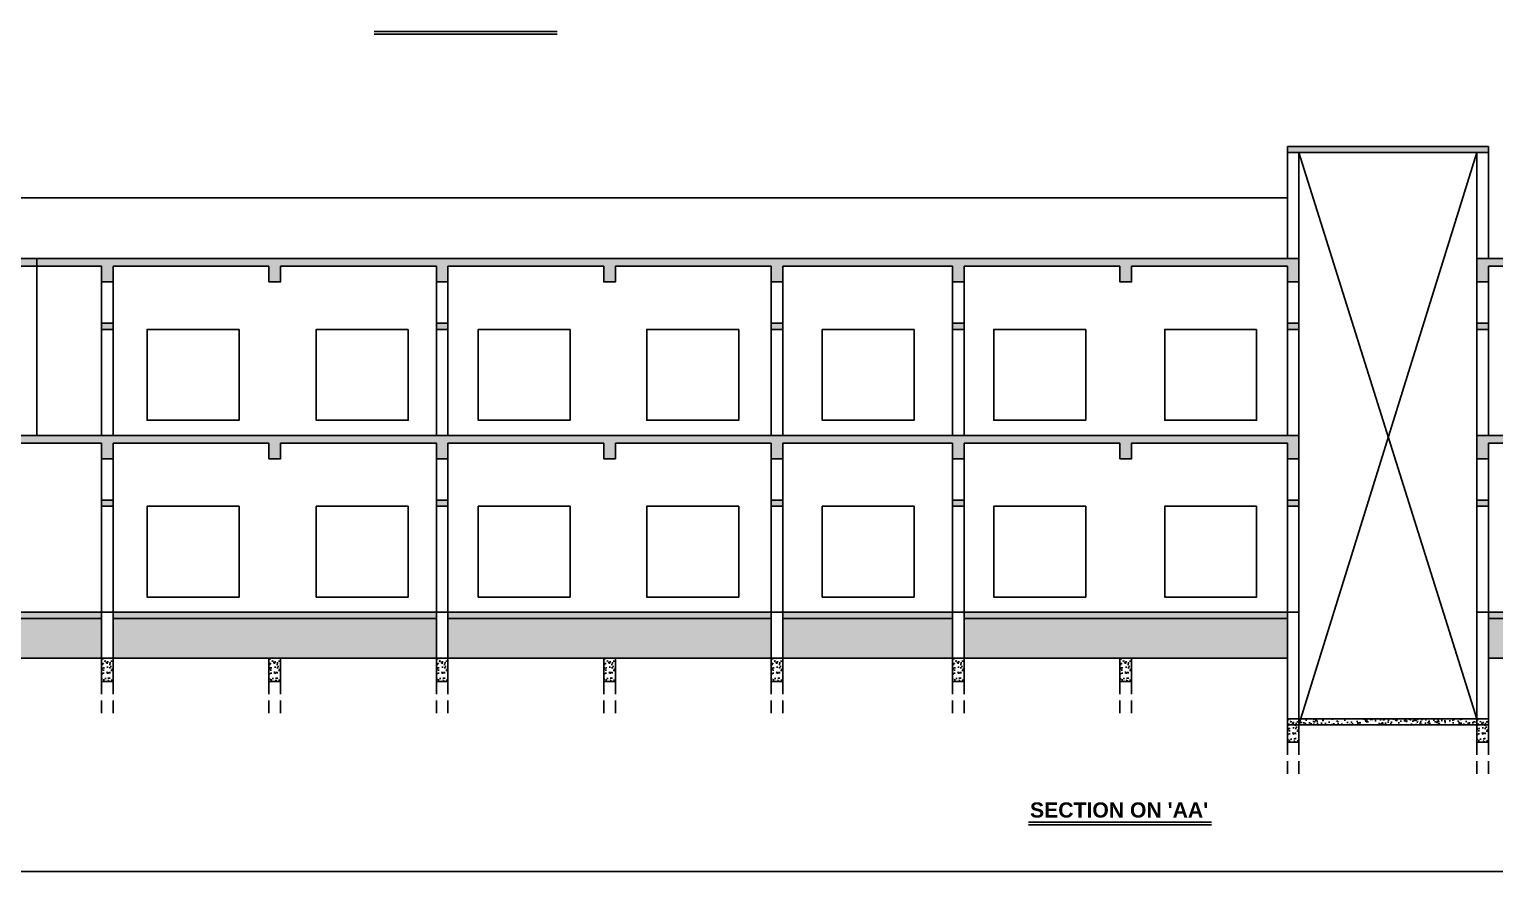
# Model space of a CAD drawing. Header units: metres. Extents: x 0 to 602, y 0 to 196.
# Drawn here: x 314.75 to 343.76, y 140.36 to 157.04 of the extents above; entities that cross this region are included whole.
import ezdxf

# ---------------------------------------------------------------- set-up
doc = ezdxf.new("R2010")
doc.units = ezdxf.units.M
doc.header["$MEASUREMENT"] = 0
doc.linetypes.add('HIDDEN', pattern=[0.375, 0.25, -0.125])
doc.styles.add('Ar Bold', font='arialbd.ttf')
pattern_1 = [(50, (-2563.8473, -9982.78232), (0.2151780548, -0.0188256405), [0.0225, -0.2475]), (355, (-2563.8473, -9982.78232), (-0.0416254, 0.22565764), [0.018, -0.198]), (100.4514445, (-2563.82937, -9982.78389), (0.173552654, 0.2068319973), [0.0191220576, -0.2103426336]), (46.1842, (-2563.8473, -9982.72232), (0.320172399, -0.049655784), [0.03375, -0.37125]), (96.6356355, (-2563.82062, -9982.72645), (0.280398584, 0.29223558), [0.028683103, -0.315514128]), (351.184164, (-2563.8473, -9982.72232), (0.280398584, 0.29223558), [0.027, -0.297]), (21, (-2563.8173, -9982.73732), (0.1790721156, -0.1207856672), [0.0225, -0.2475]), (326, (-2563.8173, -9982.73732), (0.0729945996, 0.2175450135), [0.018, -0.198]), (71.4514447, (-2563.80238, -9982.74738), (0.252066713, 0.096759346), [0.019122057, -0.2103426336]), (37.5, (-2563.8473, -9982.78232), (0.0036479566, 0.09986815615), [0, -0.1956, 0, -0.201, 0, -0.19875]), (7.5, (-2563.8473, -9982.78232), (0.0789208612, 0.1183235136), [0, -0.1146, 0, -0.1911, 0, -0.07575]), (327.5, (-2563.9142, -9982.78232), (0.16014673085, -0.0067664615), [0, -0.075, 0, -0.234, 0, -0.3105]), (317.5, (-2563.9442, -9982.78232), (0.1749558508, 0.0300314947), [0, -0.0975, 0, -0.1554, 0, -0.2205])]

msp = doc.modelspace()

# ---------------------------------------------------------------- hatches: boundary and pattern name
at = {"linetype": 'Continuous'}
h = msp.add_hatch(dxfattribs=at)
h.set_pattern_fill('AR-CONC', color=256, scale=0.03)
h.set_pattern_definition(pattern_1)
h.paths.add_polyline_path([(313.709, 148.849), (316.179, 148.849), (316.179, 148.539), (316.409, 148.539), (316.409, 148.849), (319.494, 148.849), (319.494, 148.539), (319.724, 148.539), (319.724, 148.849), (322.809, 148.849), (322.809, 148.539), (323.039, 148.539), (323.039, 148.849), (326.124, 148.849), (326.124, 148.539), (326.354, 148.539), (326.354, 148.849), (329.439, 148.849), (329.439, 148.539), (329.669, 148.539), (329.669, 148.849), (333.029, 148.849), (333.029, 148.539), (333.259, 148.539), (333.259, 148.849), (336.344, 148.849), (336.344, 148.539), (336.574, 148.539), (336.574, 148.849), (339.659, 148.849), (339.659, 148.539), (339.889, 148.539), (339.889, 148.999), (308.069, 148.999), (308.069, 148.539), (308.299, 148.539), (308.299, 148.849), (313.479, 148.849), (313.479, 148.539), (313.709, 148.539)])
h.paths.add_polyline_path([(352.904, 148.849), (352.904, 148.539), (353.134, 148.539), (353.134, 148.849), (356.069, 148.849), (356.069, 148.539), (356.299, 148.539), (356.299, 148.999), (343.409, 148.999), (343.409, 148.539), (343.639, 148.539), (343.639, 148.849), (346.574, 148.849), (346.574, 148.539), (346.804, 148.539), (346.804, 148.849), (349.739, 148.849), (349.739, 148.539), (349.969, 148.539), (349.969, 148.849)])
h.paths.add_polyline_path([(366.529, 148.849), (366.529, 148.539), (366.759, 148.539), (366.759, 148.999), (360.299, 148.999), (360.299, 148.539), (360.529, 148.539), (360.529, 148.849)])
h.paths.add_polyline_path([(308.299, 145.499), (308.299, 145.379), (313.479, 145.379), (313.479, 145.499)])
h.paths.add_polyline_path([(308.069, 147.719), (307.459, 147.659), (307.459, 147.599), (308.069, 147.599), (308.299, 147.599), (308.299, 147.719)])
h.paths.add_polyline_path([(313.709, 147.599), (313.709, 147.719), (313.479, 147.719), (313.479, 147.599)])
h.paths.add_polyline_path([(316.179, 147.719), (316.179, 147.599), (316.409, 147.599), (316.409, 147.719)])
h.paths.add_polyline_path([(316.179, 145.379), (316.179, 145.499), (313.709, 145.499), (313.709, 145.379)])
h.paths.add_polyline_path([(322.809, 145.379), (322.809, 145.499), (316.409, 145.499), (316.409, 145.379)])
h.paths.add_polyline_path([(323.039, 147.599), (323.039, 147.719), (322.809, 147.719), (322.809, 147.599)])
h.paths.add_polyline_path([(329.439, 145.379), (329.439, 145.499), (323.039, 145.499), (323.039, 145.379)])
h.paths.add_polyline_path([(333.029, 145.379), (333.029, 145.499), (329.669, 145.499), (329.669, 145.379)])
h.paths.add_polyline_path([(329.669, 147.599), (329.669, 147.719), (329.439, 147.719), (329.439, 147.599)])
h.paths.add_polyline_path([(333.259, 147.599), (333.259, 147.719), (333.029, 147.719), (333.029, 147.599)])
h.paths.add_polyline_path([(339.659, 145.379), (339.659, 145.499), (333.259, 145.499), (333.259, 145.379)])
h.paths.add_polyline_path([(339.659, 147.719), (339.659, 147.599), (339.889, 147.599), (339.889, 147.719)])
h.paths.add_polyline_path([(343.639, 147.599), (343.639, 147.719), (343.409, 147.719), (343.409, 147.599)])
h.paths.add_polyline_path([(343.639, 145.499), (343.639, 145.379), (349.739, 145.379), (349.739, 145.499)])
h.paths.add_polyline_path([(349.739, 147.719), (349.739, 147.599), (349.969, 147.599), (349.969, 147.719)])
h.paths.add_polyline_path([(349.969, 145.499), (349.969, 145.379), (356.069, 145.379), (356.069, 145.499)])
h.paths.add_polyline_path([(360.299, 145.379), (360.299, 145.499), (356.299, 145.499), (356.299, 145.379)])
h.paths.add_polyline_path([(360.529, 147.599), (360.529, 147.719), (356.069, 147.719), (356.069, 147.599)])
h.paths.add_polyline_path([(366.529, 145.379), (366.529, 145.499), (360.529, 145.499), (360.529, 145.379)])
h.paths.add_polyline_path([(366.759, 147.599), (366.759, 147.719), (366.529, 147.719), (366.529, 147.599)])
h.paths.add_polyline_path([(356.069, 151.219), (356.069, 151.099), (360.529, 151.099), (360.529, 151.219)])
h.paths.add_polyline_path([(366.529, 152.349), (366.529, 152.039), (366.759, 152.039), (366.759, 152.499), (360.299, 152.499), (360.299, 152.039), (360.529, 152.039), (360.529, 152.349)])
h.paths.add_polyline_path([(360.529, 154.599), (360.529, 154.719), (356.069, 154.719), (356.069, 154.599)])
h.paths.add_polyline_path([(349.739, 152.349), (349.739, 152.039), (349.969, 152.039), (349.969, 152.349), (352.904, 152.349), (352.904, 152.039), (353.134, 152.039), (353.134, 152.349), (356.069, 152.349), (356.069, 152.039), (356.299, 152.039), (356.299, 152.499), (343.409, 152.499), (343.409, 152.039), (343.639, 152.039), (343.639, 152.349), (346.574, 152.349), (346.574, 152.039), (346.804, 152.039), (346.804, 152.349)])
h.paths.add_polyline_path([(349.739, 151.219), (349.739, 151.099), (349.969, 151.099), (349.969, 151.219)])
h.paths.add_polyline_path([(343.639, 154.599), (343.639, 154.719), (339.659, 154.719), (339.659, 154.599)])
h.paths.add_polyline_path([(326.354, 152.349), (329.439, 152.349), (329.439, 152.039), (329.669, 152.039), (329.669, 152.349), (333.029, 152.349), (333.029, 152.039), (333.259, 152.039), (333.259, 152.349), (336.344, 152.349), (336.344, 152.039), (336.574, 152.039), (336.574, 152.349), (339.659, 152.349), (339.659, 152.039), (339.889, 152.039), (339.889, 152.499), (308.069, 152.499), (308.069, 152.039), (308.299, 152.039), (308.299, 152.349), (313.479, 152.349), (313.479, 152.039), (313.709, 152.039), (313.709, 152.349), (316.179, 152.349), (316.179, 152.039), (316.409, 152.039), (316.409, 152.349), (319.494, 152.349), (319.494, 152.039), (319.724, 152.039), (319.724, 152.349), (322.809, 152.349), (322.809, 152.039), (323.039, 152.039), (323.039, 152.349), (326.124, 152.349), (326.124, 152.039), (326.354, 152.039)])
h.paths.add_polyline_path([(308.299, 151.099), (308.299, 151.219), (308.069, 151.219), (307.459, 151.159), (307.459, 151.099), (308.069, 151.099)])
h.paths.add_polyline_path([(316.179, 151.219), (316.179, 151.099), (316.409, 151.099), (316.409, 151.219)])
h.paths.add_polyline_path([(323.039, 151.099), (323.039, 151.219), (322.809, 151.219), (322.809, 151.099)])
h.paths.add_polyline_path([(329.439, 151.099), (329.669, 151.099), (329.669, 151.219), (329.439, 151.219)])
h.paths.add_polyline_path([(333.259, 151.099), (333.259, 151.219), (333.029, 151.219), (333.029, 151.099)])
h.paths.add_polyline_path([(339.889, 151.099), (339.889, 151.219), (339.659, 151.219), (339.659, 151.099)])
h.paths.add_polyline_path([(343.639, 151.099), (343.639, 151.219), (343.409, 151.219), (343.409, 151.099)])
h = msp.add_hatch(dxfattribs=at)
h.set_pattern_fill('AR-SAND', color=256, scale=0.1)
h.set_pattern_definition([(37.5, (-2563.8473, -9982.78232), (-0.0062993358, 0.192682377), [0, -0.152, 0, -0.17, 0, -0.1625]), (7.5, (-2563.8473, -9982.78232), (0.1769776705, 0.2822146065), [0, -0.082, 0, -0.137, 0, -0.0525]), (327.5, (-2563.9703, -9982.78232), (0.3114141862, 0.0005659054), [0, -0.05, 0, -0.18, 0, -0.235]), (317.5, (-2563.9703, -9982.78232), (0.3006126605, 0.0877675565), [0, -0.025, 0, -0.118, 0, -0.135])])
h.paths.add_polyline_path([(313.479, 144.589), (313.479, 145.379), (308.299, 145.379), (308.299, 144.589)])
h.paths.add_polyline_path([(316.179, 144.589), (316.179, 145.379), (313.709, 145.379), (313.709, 144.589)])
h.paths.add_polyline_path([(316.409, 145.379), (316.409, 144.589), (322.809, 144.589), (322.809, 145.379)])
h.paths.add_polyline_path([(323.039, 145.379), (323.039, 144.589), (329.439, 144.589), (329.439, 145.379)])
h.paths.add_polyline_path([(333.029, 144.589), (333.029, 145.379), (329.669, 145.379), (329.669, 144.589)])
h.paths.add_polyline_path([(333.259, 145.379), (333.259, 144.589), (339.659, 144.589), (339.659, 145.379)])
h.paths.add_polyline_path([(349.739, 144.589), (349.739, 145.379), (343.639, 145.379), (343.639, 144.589)])
h.paths.add_polyline_path([(356.069, 144.589), (356.069, 145.379), (349.969, 145.379), (349.969, 144.589)])
h.paths.add_polyline_path([(360.299, 144.589), (360.299, 145.379), (356.299, 145.379), (356.299, 144.589)])
h.paths.add_polyline_path([(360.529, 145.379), (360.529, 144.589), (366.529, 144.589), (366.529, 145.379)])
h = msp.add_hatch(dxfattribs=at)
h.set_pattern_fill('AR-CONC', color=256, scale=0.03)
h.set_pattern_definition([(50, (-2555.7373, -9982.78232), (0.2151780548, -0.0188256405), [0.0225, -0.2475]), (355, (-2555.7373, -9982.78232), (-0.0416254, 0.22565764), [0.018, -0.198]), (100.4514445, (-2555.71937, -9982.78389), (0.173552654, 0.2068319973), [0.0191220576, -0.2103426336]), (46.1842, (-2555.7373, -9982.72232), (0.320172399, -0.049655784), [0.03375, -0.37125]), (96.6356355, (-2555.71062, -9982.72645), (0.280398584, 0.29223558), [0.028683103, -0.315514128]), (351.184164, (-2555.7373, -9982.72232), (0.280398584, 0.29223558), [0.027, -0.297]), (21, (-2555.7073, -9982.73732), (0.1790721156, -0.1207856672), [0.0225, -0.2475]), (326, (-2555.7073, -9982.73732), (0.0729945996, 0.2175450135), [0.018, -0.198]), (71.4514447, (-2555.69238, -9982.74738), (0.252066713, 0.096759346), [0.019122057, -0.2103426336]), (37.5, (-2555.7373, -9982.78232), (0.0036479566, 0.09986815615), [0, -0.1956, 0, -0.201, 0, -0.19875]), (7.5, (-2555.7373, -9982.78232), (0.0789208612, 0.1183235136), [0, -0.1146, 0, -0.1911, 0, -0.07575]), (327.5, (-2555.8042, -9982.78232), (0.16014673085, -0.0067664615), [0, -0.075, 0, -0.234, 0, -0.3105]), (317.5, (-2555.8342, -9982.78232), (0.1749558508, 0.0300314947), [0, -0.0975, 0, -0.1554, 0, -0.2205])])
h.paths.add_polyline_path([(316.409, 144.589), (316.179, 144.589), (316.179, 144.129), (316.409, 144.129)])
h = msp.add_hatch(dxfattribs=at)
h.set_pattern_fill('AR-CONC', color=256, scale=0.03)
h.set_pattern_definition([(50, (-2552.4223, -9982.78232), (0.2151780548, -0.0188256405), [0.0225, -0.2475]), (355, (-2552.4223, -9982.78232), (-0.0416254, 0.22565764), [0.018, -0.198]), (100.4514445, (-2552.40437, -9982.78389), (0.173552654, 0.2068319973), [0.0191220576, -0.2103426336]), (46.1842, (-2552.4223, -9982.72232), (0.320172399, -0.049655784), [0.03375, -0.37125]), (96.6356355, (-2552.39562, -9982.72645), (0.280398584, 0.29223558), [0.028683103, -0.315514128]), (351.184164, (-2552.4223, -9982.72232), (0.280398584, 0.29223558), [0.027, -0.297]), (21, (-2552.3923, -9982.73732), (0.1790721156, -0.1207856672), [0.0225, -0.2475]), (326, (-2552.3923, -9982.73732), (0.0729945996, 0.2175450135), [0.018, -0.198]), (71.4514447, (-2552.37738, -9982.74738), (0.252066713, 0.096759346), [0.019122057, -0.2103426336]), (37.5, (-2552.4223, -9982.78232), (0.0036479566, 0.09986815615), [0, -0.1956, 0, -0.201, 0, -0.19875]), (7.5, (-2552.4223, -9982.78232), (0.0789208612, 0.1183235136), [0, -0.1146, 0, -0.1911, 0, -0.07575]), (327.5, (-2552.4892, -9982.78232), (0.16014673085, -0.0067664615), [0, -0.075, 0, -0.234, 0, -0.3105]), (317.5, (-2552.5192, -9982.78232), (0.1749558508, 0.0300314947), [0, -0.0975, 0, -0.1554, 0, -0.2205])])
h.paths.add_polyline_path([(319.724, 144.589), (319.494, 144.589), (319.494, 144.129), (319.724, 144.129)])
h = msp.add_hatch(dxfattribs=at)
h.set_pattern_fill('AR-CONC', color=256, scale=0.03)
h.set_pattern_definition([(50, (-2549.1073, -9982.78232), (0.2151780548, -0.0188256405), [0.0225, -0.2475]), (355, (-2549.1073, -9982.78232), (-0.0416254, 0.22565764), [0.018, -0.198]), (100.4514445, (-2549.08937, -9982.78389), (0.173552654, 0.2068319973), [0.0191220576, -0.2103426336]), (46.1842, (-2549.1073, -9982.72232), (0.320172399, -0.049655784), [0.03375, -0.37125]), (96.6356355, (-2549.08062, -9982.72645), (0.280398584, 0.29223558), [0.028683103, -0.315514128]), (351.184164, (-2549.1073, -9982.72232), (0.280398584, 0.29223558), [0.027, -0.297]), (21, (-2549.0773, -9982.73732), (0.1790721156, -0.1207856672), [0.0225, -0.2475]), (326, (-2549.0773, -9982.73732), (0.0729945996, 0.2175450135), [0.018, -0.198]), (71.4514447, (-2549.06238, -9982.74738), (0.252066713, 0.096759346), [0.019122057, -0.2103426336]), (37.5, (-2549.1073, -9982.78232), (0.0036479566, 0.09986815615), [0, -0.1956, 0, -0.201, 0, -0.19875]), (7.5, (-2549.1073, -9982.78232), (0.0789208612, 0.1183235136), [0, -0.1146, 0, -0.1911, 0, -0.07575]), (327.5, (-2549.1742, -9982.78232), (0.16014673085, -0.0067664615), [0, -0.075, 0, -0.234, 0, -0.3105]), (317.5, (-2549.2042, -9982.78232), (0.1749558508, 0.0300314947), [0, -0.0975, 0, -0.1554, 0, -0.2205])])
h.paths.add_polyline_path([(323.039, 144.589), (322.809, 144.589), (322.809, 144.129), (323.039, 144.129)])
h = msp.add_hatch(dxfattribs=at)
h.set_pattern_fill('AR-CONC', color=256, scale=0.03)
h.set_pattern_definition([(50, (-2545.7923, -9982.78232), (0.2151780548, -0.0188256405), [0.0225, -0.2475]), (355, (-2545.7923, -9982.78232), (-0.0416254, 0.22565764), [0.018, -0.198]), (100.4514445, (-2545.77437, -9982.78389), (0.173552654, 0.2068319973), [0.0191220576, -0.2103426336]), (46.1842, (-2545.7923, -9982.72232), (0.320172399, -0.049655784), [0.03375, -0.37125]), (96.6356355, (-2545.76562, -9982.72645), (0.280398584, 0.29223558), [0.028683103, -0.315514128]), (351.184164, (-2545.7923, -9982.72232), (0.280398584, 0.29223558), [0.027, -0.297]), (21, (-2545.7623, -9982.73732), (0.1790721156, -0.1207856672), [0.0225, -0.2475]), (326, (-2545.7623, -9982.73732), (0.0729945996, 0.2175450135), [0.018, -0.198]), (71.4514447, (-2545.74738, -9982.74738), (0.252066713, 0.096759346), [0.019122057, -0.2103426336]), (37.5, (-2545.7923, -9982.78232), (0.0036479566, 0.09986815615), [0, -0.1956, 0, -0.201, 0, -0.19875]), (7.5, (-2545.7923, -9982.78232), (0.0789208612, 0.1183235136), [0, -0.1146, 0, -0.1911, 0, -0.07575]), (327.5, (-2545.8592, -9982.78232), (0.16014673085, -0.0067664615), [0, -0.075, 0, -0.234, 0, -0.3105]), (317.5, (-2545.8892, -9982.78232), (0.1749558508, 0.0300314947), [0, -0.0975, 0, -0.1554, 0, -0.2205])])
h.paths.add_polyline_path([(326.354, 144.589), (326.124, 144.589), (326.124, 144.129), (326.354, 144.129)])
h = msp.add_hatch(dxfattribs=at)
h.set_pattern_fill('AR-CONC', color=256, scale=0.03)
h.set_pattern_definition([(50, (-2542.4773, -9982.78232), (0.2151780548, -0.0188256405), [0.0225, -0.2475]), (355, (-2542.4773, -9982.78232), (-0.0416254, 0.22565764), [0.018, -0.198]), (100.4514445, (-2542.45937, -9982.78389), (0.173552654, 0.2068319973), [0.0191220576, -0.2103426336]), (46.1842, (-2542.4773, -9982.72232), (0.320172399, -0.049655784), [0.03375, -0.37125]), (96.6356355, (-2542.45062, -9982.72645), (0.280398584, 0.29223558), [0.028683103, -0.315514128]), (351.184164, (-2542.4773, -9982.72232), (0.280398584, 0.29223558), [0.027, -0.297]), (21, (-2542.4473, -9982.73732), (0.1790721156, -0.1207856672), [0.0225, -0.2475]), (326, (-2542.4473, -9982.73732), (0.0729945996, 0.2175450135), [0.018, -0.198]), (71.4514447, (-2542.43238, -9982.74738), (0.252066713, 0.096759346), [0.019122057, -0.2103426336]), (37.5, (-2542.4773, -9982.78232), (0.0036479566, 0.09986815615), [0, -0.1956, 0, -0.201, 0, -0.19875]), (7.5, (-2542.4773, -9982.78232), (0.0789208612, 0.1183235136), [0, -0.1146, 0, -0.1911, 0, -0.07575]), (327.5, (-2542.5442, -9982.78232), (0.16014673085, -0.0067664615), [0, -0.075, 0, -0.234, 0, -0.3105]), (317.5, (-2542.5742, -9982.78232), (0.1749558508, 0.0300314947), [0, -0.0975, 0, -0.1554, 0, -0.2205])])
h.paths.add_polyline_path([(329.669, 144.589), (329.439, 144.589), (329.439, 144.129), (329.669, 144.129)])
h = msp.add_hatch(dxfattribs=at)
h.set_pattern_fill('AR-CONC', color=256, scale=0.03)
h.set_pattern_definition([(50, (-2538.8873, -9982.78232), (0.2151780548, -0.0188256405), [0.0225, -0.2475]), (355, (-2538.8873, -9982.78232), (-0.0416254, 0.22565764), [0.018, -0.198]), (100.4514445, (-2538.86937, -9982.78389), (0.173552654, 0.2068319973), [0.0191220576, -0.2103426336]), (46.1842, (-2538.8873, -9982.72232), (0.320172399, -0.049655784), [0.03375, -0.37125]), (96.6356355, (-2538.86062, -9982.72645), (0.280398584, 0.29223558), [0.028683103, -0.315514128]), (351.184164, (-2538.8873, -9982.72232), (0.280398584, 0.29223558), [0.027, -0.297]), (21, (-2538.8573, -9982.73732), (0.1790721156, -0.1207856672), [0.0225, -0.2475]), (326, (-2538.8573, -9982.73732), (0.0729945996, 0.2175450135), [0.018, -0.198]), (71.4514447, (-2538.84238, -9982.74738), (0.252066713, 0.096759346), [0.019122057, -0.2103426336]), (37.5, (-2538.8873, -9982.78232), (0.0036479566, 0.09986815615), [0, -0.1956, 0, -0.201, 0, -0.19875]), (7.5, (-2538.8873, -9982.78232), (0.0789208612, 0.1183235136), [0, -0.1146, 0, -0.1911, 0, -0.07575]), (327.5, (-2538.9542, -9982.78232), (0.16014673085, -0.0067664615), [0, -0.075, 0, -0.234, 0, -0.3105]), (317.5, (-2538.9842, -9982.78232), (0.1749558508, 0.0300314947), [0, -0.0975, 0, -0.1554, 0, -0.2205])])
h.paths.add_polyline_path([(333.259, 144.589), (333.029, 144.589), (333.029, 144.129), (333.259, 144.129)])
h = msp.add_hatch(dxfattribs=at)
h.set_pattern_fill('AR-CONC', color=256, scale=0.03)
h.set_pattern_definition([(50, (-2535.5723, -9982.78232), (0.2151780548, -0.0188256405), [0.0225, -0.2475]), (355, (-2535.5723, -9982.78232), (-0.0416254, 0.22565764), [0.018, -0.198]), (100.4514445, (-2535.55437, -9982.78389), (0.173552654, 0.2068319973), [0.0191220576, -0.2103426336]), (46.1842, (-2535.5723, -9982.72232), (0.320172399, -0.049655784), [0.03375, -0.37125]), (96.6356355, (-2535.54562, -9982.72645), (0.280398584, 0.29223558), [0.028683103, -0.315514128]), (351.184164, (-2535.5723, -9982.72232), (0.280398584, 0.29223558), [0.027, -0.297]), (21, (-2535.5423, -9982.73732), (0.1790721156, -0.1207856672), [0.0225, -0.2475]), (326, (-2535.5423, -9982.73732), (0.0729945996, 0.2175450135), [0.018, -0.198]), (71.4514447, (-2535.52738, -9982.74738), (0.252066713, 0.096759346), [0.019122057, -0.2103426336]), (37.5, (-2535.5723, -9982.78232), (0.0036479566, 0.09986815615), [0, -0.1956, 0, -0.201, 0, -0.19875]), (7.5, (-2535.5723, -9982.78232), (0.0789208612, 0.1183235136), [0, -0.1146, 0, -0.1911, 0, -0.07575]), (327.5, (-2535.6392, -9982.78232), (0.16014673085, -0.0067664615), [0, -0.075, 0, -0.234, 0, -0.3105]), (317.5, (-2535.6692, -9982.78232), (0.1749558508, 0.0300314947), [0, -0.0975, 0, -0.1554, 0, -0.2205])])
h.paths.add_polyline_path([(336.574, 144.589), (336.344, 144.589), (336.344, 144.129), (336.574, 144.129)])
h = msp.add_hatch(dxfattribs=at)
h.set_pattern_fill('AR-CONC', color=256, scale=0.03)
h.set_pattern_definition([(50, (-2532.2573, -9983.98232), (0.2151780548, -0.0188256405), [0.0225, -0.2475]), (355, (-2532.2573, -9983.98232), (-0.0416254, 0.22565764), [0.018, -0.198]), (100.4514445, (-2532.23937, -9983.98389), (0.173552654, 0.2068319973), [0.0191220576, -0.2103426336]), (46.1842, (-2532.2573, -9983.92232), (0.320172399, -0.049655784), [0.03375, -0.37125]), (96.6356355, (-2532.23062, -9983.92645), (0.280398584, 0.29223558), [0.028683103, -0.315514128]), (351.184164, (-2532.2573, -9983.92232), (0.280398584, 0.29223558), [0.027, -0.297]), (21, (-2532.2273, -9983.93732), (0.1790721156, -0.1207856672), [0.0225, -0.2475]), (326, (-2532.2273, -9983.93732), (0.0729945996, 0.2175450135), [0.018, -0.198]), (71.4514447, (-2532.21238, -9983.94738), (0.252066713, 0.096759346), [0.019122057, -0.2103426336]), (37.5, (-2532.2573, -9983.98232), (0.0036479566, 0.09986815615), [0, -0.1956, 0, -0.201, 0, -0.19875]), (7.5, (-2532.2573, -9983.98232), (0.0789208612, 0.1183235136), [0, -0.1146, 0, -0.1911, 0, -0.07575]), (327.5, (-2532.3242, -9983.98232), (0.16014673085, -0.0067664615), [0, -0.075, 0, -0.234, 0, -0.3105]), (317.5, (-2532.3542, -9983.98232), (0.1749558508, 0.0300314947), [0, -0.0975, 0, -0.1554, 0, -0.2205])])
h.paths.add_polyline_path([(339.889, 143.389), (339.659, 143.389), (339.659, 142.929), (339.889, 142.929)])
h = msp.add_hatch(dxfattribs=at)
h.set_pattern_fill('AR-CONC', color=256, scale=0.03)
h.set_pattern_definition(pattern_1)
h.paths.add_polyline_path([(343.409, 143.389), (339.889, 143.389), (339.889, 143.269), (343.409, 143.269)])
h = msp.add_hatch(dxfattribs=at)
h.set_pattern_fill('AR-CONC', color=256, scale=0.03)
h.set_pattern_definition([(50, (-2528.5073, -9983.98232), (0.2151780548, -0.0188256405), [0.0225, -0.2475]), (355, (-2528.5073, -9983.98232), (-0.0416254, 0.22565764), [0.018, -0.198]), (100.4514445, (-2528.48937, -9983.98389), (0.173552654, 0.2068319973), [0.0191220576, -0.2103426336]), (46.1842, (-2528.5073, -9983.92232), (0.320172399, -0.049655784), [0.03375, -0.37125]), (96.6356355, (-2528.48062, -9983.92645), (0.280398584, 0.29223558), [0.028683103, -0.315514128]), (351.184164, (-2528.5073, -9983.92232), (0.280398584, 0.29223558), [0.027, -0.297]), (21, (-2528.4773, -9983.93732), (0.1790721156, -0.1207856672), [0.0225, -0.2475]), (326, (-2528.4773, -9983.93732), (0.0729945996, 0.2175450135), [0.018, -0.198]), (71.4514447, (-2528.46238, -9983.94738), (0.252066713, 0.096759346), [0.019122057, -0.2103426336]), (37.5, (-2528.5073, -9983.98232), (0.0036479566, 0.09986815615), [0, -0.1956, 0, -0.201, 0, -0.19875]), (7.5, (-2528.5073, -9983.98232), (0.0789208612, 0.1183235136), [0, -0.1146, 0, -0.1911, 0, -0.07575]), (327.5, (-2528.5742, -9983.98232), (0.16014673085, -0.0067664615), [0, -0.075, 0, -0.234, 0, -0.3105]), (317.5, (-2528.6042, -9983.98232), (0.1749558508, 0.0300314947), [0, -0.0975, 0, -0.1554, 0, -0.2205])])
h.paths.add_polyline_path([(343.639, 143.389), (343.409, 143.389), (343.409, 142.929), (343.639, 142.929)])

# ---------------------------------------------------------------- linework, layer by layer
at = {"color": 1}
for p, q in [((321.577, 156.992), (325.203, 156.992)), ((334.532, 141.342), (338.158, 141.342))]:
    msp.add_line(p, q, dxfattribs=at)
for p, q in [((321.577, 156.942), (325.203, 156.942)), ((334.532, 141.292), (338.158, 141.292))]:
    msp.add_line(p, q)
at = {"color": 3, "linetype": 'Continuous'}
for p, q in [((339.659, 154.719), (339.659, 152.499)), ((339.659, 154.719), (343.639, 154.719)), ((343.639, 154.719), (343.639, 152.499)), ((339.659, 154.599), (343.639, 154.599)), ((339.889, 154.599), (339.889, 148.999)), ((343.409, 154.599), (343.409, 148.999)), ((308.069, 152.499), (339.889, 152.499)), ((313.709, 152.349), (316.179, 152.349)), ((316.179, 152.349), (316.179, 148.999)), ((316.409, 152.349), (316.409, 148.999)), ((316.409, 152.349), (319.494, 152.349)), ((319.724, 152.349), (322.809, 152.349)), ((322.809, 152.349), (322.809, 148.999)), ((323.039, 152.349), (323.039, 148.999)), ((323.039, 152.349), (326.124, 152.349)), ((326.354, 152.349), (329.439, 152.349)), ((329.439, 152.349), (329.439, 148.999)), ((329.669, 152.349), (329.669, 148.999)), ((329.669, 152.349), (333.029, 152.349)), ((333.029, 152.349), (333.029, 148.999)), ((333.259, 152.349), (333.259, 148.999)), ((333.259, 152.349), (336.344, 152.349)), ((336.574, 152.349), (339.659, 152.349)), ((339.659, 152.349), (339.659, 148.999)), ((343.409, 152.499), (356.299, 152.499)), ((343.639, 152.349), (343.639, 148.999)), ((343.639, 152.349), (346.574, 152.349)), ((316.179, 152.039), (316.409, 152.039)), ((322.809, 152.039), (323.039, 152.039)), ((329.439, 152.039), (329.669, 152.039)), ((333.029, 152.039), (333.259, 152.039)), ((339.659, 152.039), (339.889, 152.039)), ((343.409, 152.039), (343.639, 152.039)), ((316.179, 151.219), (316.409, 151.219)), ((322.809, 151.219), (323.039, 151.219)), ((329.439, 151.219), (329.669, 151.219)), ((333.029, 151.219), (333.259, 151.219)), ((339.659, 151.219), (339.889, 151.219)), ((343.409, 151.219), (343.639, 151.219)), ((316.179, 151.099), (316.409, 151.099)), ((322.809, 151.099), (323.039, 151.099)), ((329.439, 151.099), (329.669, 151.099)), ((333.029, 151.099), (333.259, 151.099)), ((339.659, 151.099), (339.889, 151.099)), ((343.409, 151.099), (343.639, 151.099)), ((308.069, 148.999), (339.889, 148.999)), ((313.709, 148.849), (316.179, 148.849)), ((316.179, 148.849), (316.179, 144.589)), ((316.409, 148.849), (316.409, 144.589)), ((316.409, 148.849), (319.494, 148.849)), ((319.724, 148.849), (322.809, 148.849)), ((322.809, 148.849), (322.809, 144.589)), ((323.039, 148.849), (323.039, 144.589)), ((323.039, 148.849), (326.124, 148.849)), ((326.354, 148.849), (329.439, 148.849)), ((329.439, 148.849), (329.439, 144.589)), ((329.669, 148.849), (329.669, 144.589)), ((329.669, 148.849), (333.029, 148.849)), ((333.029, 148.849), (333.029, 144.589)), ((333.259, 148.849), (333.259, 144.589)), ((333.259, 148.849), (336.344, 148.849)), ((336.574, 148.849), (339.659, 148.849)), ((339.659, 148.849), (339.659, 143.389)), ((339.889, 148.999), (339.889, 143.389)), ((343.409, 148.999), (343.409, 143.389)), ((343.409, 148.999), (356.299, 148.999)), ((343.639, 148.849), (343.639, 143.389)), ((343.639, 148.849), (346.574, 148.849)), ((316.179, 148.539), (316.409, 148.539)), ((322.809, 148.539), (323.039, 148.539)), ((329.439, 148.539), (329.669, 148.539)), ((333.029, 148.539), (333.259, 148.539)), ((339.659, 148.539), (339.889, 148.539)), ((343.409, 148.539), (343.639, 148.539)), ((316.179, 147.719), (316.409, 147.719)), ((322.809, 147.719), (323.039, 147.719)), ((329.439, 147.719), (329.669, 147.719)), ((333.029, 147.719), (333.259, 147.719)), ((339.659, 147.719), (339.889, 147.719)), ((343.409, 147.719), (343.639, 147.719)), ((316.179, 147.599), (316.409, 147.599)), ((322.809, 147.599), (323.039, 147.599)), ((329.439, 147.599), (329.669, 147.599)), ((333.029, 147.599), (333.259, 147.599)), ((339.659, 147.599), (339.889, 147.599)), ((343.409, 147.599), (343.639, 147.599)), ((308.069, 145.499), (339.889, 145.499)), ((313.709, 145.379), (316.179, 145.379)), ((316.409, 145.379), (322.809, 145.379)), ((323.039, 145.379), (329.439, 145.379)), ((329.669, 145.379), (333.029, 145.379)), ((333.259, 145.379), (339.659, 145.379)), ((343.409, 145.499), (366.759, 145.499)), ((343.639, 145.379), (349.739, 145.379)), ((339.659, 143.389), (343.639, 143.389)), ((339.659, 143.269), (343.639, 143.269))]:
    msp.add_line(p, q, dxfattribs=at)
at = {"color": 8, "linetype": 'Continuous'}
for p, q in [((339.889, 154.599), (343.409, 143.389)), ((343.409, 154.599), (339.889, 143.269))]:
    msp.add_line(p, q, dxfattribs=at)
at = {"linetype": 'Continuous'}
for p, q in [((308.299, 153.699), (339.659, 153.699)), ((314.898, 148.999), (314.898, 152.499))]:
    msp.add_line(p, q, dxfattribs=at)
at = {"color": 5, "linetype": 'Continuous'}
for p, q in [((303.327, 144.589), (339.659, 144.589)), ((343.639, 144.589), (369.949, 144.589))]:
    msp.add_line(p, q, dxfattribs=at)
at = {"color": 3, "linetype": 'Continuous', "ltscale": 0.1}
for p, q in [((316.179, 144.589), (316.179, 144.129)), ((316.409, 144.129), (316.409, 144.589)), ((319.494, 144.589), (319.494, 144.129)), ((319.724, 144.129), (319.724, 144.589)), ((322.809, 144.589), (322.809, 144.129)), ((323.039, 144.129), (323.039, 144.589)), ((326.124, 144.589), (326.124, 144.129)), ((326.354, 144.129), (326.354, 144.589)), ((329.439, 144.589), (329.439, 144.129)), ((329.669, 144.129), (329.669, 144.589)), ((333.029, 144.589), (333.029, 144.129)), ((333.259, 144.129), (333.259, 144.589)), ((336.344, 144.589), (336.344, 144.129)), ((336.574, 144.129), (336.574, 144.589)), ((316.179, 144.129), (316.409, 144.129)), ((319.494, 144.129), (319.724, 144.129)), ((322.809, 144.129), (323.039, 144.129)), ((326.124, 144.129), (326.354, 144.129)), ((329.439, 144.129), (329.669, 144.129)), ((333.029, 144.129), (333.259, 144.129)), ((336.344, 144.129), (336.574, 144.129)), ((339.659, 143.389), (339.659, 142.929)), ((339.889, 142.929), (339.889, 143.389)), ((343.409, 143.389), (343.409, 142.929)), ((343.639, 142.929), (343.639, 143.389)), ((339.659, 142.929), (339.889, 142.929)), ((343.409, 142.929), (343.639, 142.929))]:
    msp.add_line(p, q, dxfattribs=at)
at = {"linetype": 'HIDDEN'}
for p, q in [((316.179, 144.129), (316.179, 143.379)), ((316.409, 144.129), (316.409, 143.379)), ((319.494, 144.129), (319.494, 143.379)), ((319.724, 144.129), (319.724, 143.379)), ((322.809, 144.129), (322.809, 143.379)), ((323.039, 144.129), (323.039, 143.379)), ((326.124, 144.129), (326.124, 143.379)), ((326.354, 144.129), (326.354, 143.379)), ((329.439, 144.129), (329.439, 143.379)), ((329.669, 144.129), (329.669, 143.379)), ((333.029, 144.129), (333.029, 143.379)), ((333.259, 144.129), (333.259, 143.379)), ((336.344, 144.129), (336.344, 143.379)), ((336.574, 144.129), (336.574, 143.379)), ((339.659, 142.929), (339.659, 142.179)), ((339.889, 142.929), (339.889, 142.179)), ((343.409, 142.929), (343.409, 142.179)), ((343.639, 142.929), (343.639, 142.179))]:
    msp.add_line(p, q, dxfattribs=at)
at = {"color": 5, "linetype": 'Continuous'}
msp.add_lwpolyline([(303.052, 187.656), (394.684, 187.656), (394.684, 140.365), (303.052, 140.365)], close=True, dxfattribs=at)
at = {"color": 3, "linetype": 'Continuous'}
for points in [[(319.494, 152.349), (319.494, 152.039), (319.724, 152.039), (319.724, 152.349)], [(326.124, 152.349), (326.124, 152.039), (326.354, 152.039), (326.354, 152.349)], [(336.344, 152.349), (336.344, 152.039), (336.574, 152.039), (336.574, 152.349)], [(319.494, 148.849), (319.494, 148.539), (319.724, 148.539), (319.724, 148.849)], [(326.124, 148.849), (326.124, 148.539), (326.354, 148.539), (326.354, 148.849)], [(336.344, 148.849), (336.344, 148.539), (336.574, 148.539), (336.574, 148.849)]]:
    msp.add_lwpolyline(points, dxfattribs=at)
at = {"linetype": 'Continuous'}
for points in [[(318.901, 151.099), (317.081, 151.099), (317.081, 149.299), (318.901, 149.299)], [(322.251, 151.099), (320.431, 151.099), (320.431, 149.299), (322.251, 149.299)], [(325.457, 151.099), (323.637, 151.099), (323.637, 149.299), (325.457, 149.299)], [(328.795, 151.099), (326.975, 151.099), (326.975, 149.299), (328.795, 149.299)], [(332.269, 151.099), (330.449, 151.099), (330.449, 149.299), (332.269, 149.299)], [(335.665, 151.099), (333.845, 151.099), (333.845, 149.299), (335.665, 149.299)], [(339.05, 151.099), (337.23, 151.099), (337.23, 149.299), (339.05, 149.299)], [(318.901, 147.599), (317.081, 147.599), (317.081, 145.799), (318.901, 145.799)], [(322.251, 147.599), (320.431, 147.599), (320.431, 145.799), (322.251, 145.799)], [(325.457, 147.599), (323.637, 147.599), (323.637, 145.799), (325.457, 145.799)], [(328.795, 147.599), (326.975, 147.599), (326.975, 145.799), (328.795, 145.799)], [(332.269, 147.599), (330.449, 147.599), (330.449, 145.799), (332.269, 145.799)], [(335.665, 147.599), (333.845, 147.599), (333.845, 145.799), (335.665, 145.799)], [(339.05, 147.599), (337.23, 147.599), (337.23, 145.799), (339.05, 145.799)]]:
    msp.add_lwpolyline(points, close=True, dxfattribs=at)

# ---------------------------------------------------------------- texts
at = {"style": 'Ar Bold'}
msp.add_text("SECTION ON 'AA'", height=0.3, dxfattribs=at).set_placement((334.563, 141.436))

doc.saveas('drawing.dxf')
